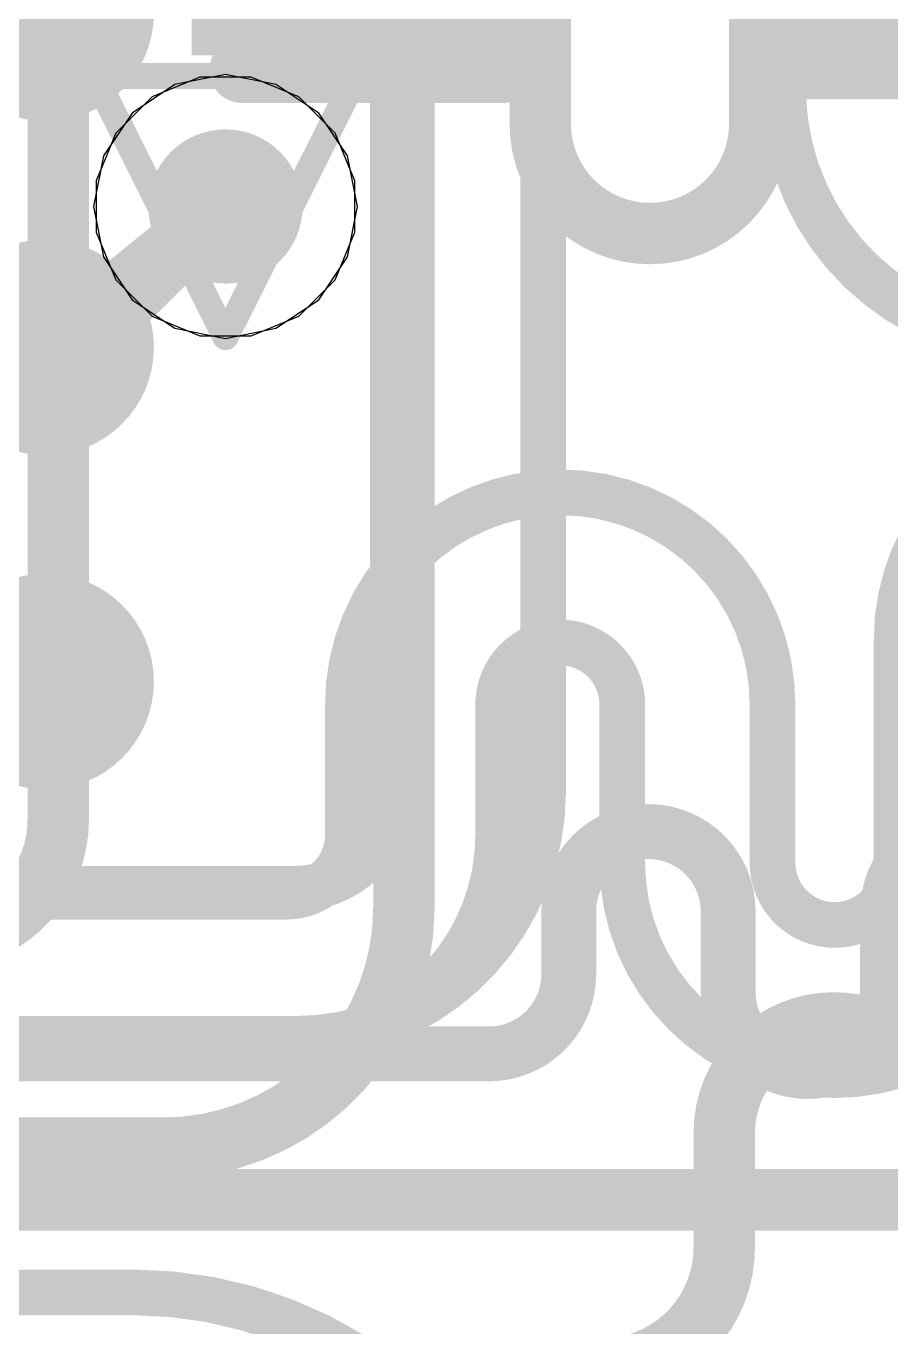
# Model space of a CAD drawing. Header units: inches. Extents: x -6 to 283, y -12 to 154.
# Drawn here: x 72.563 to 74.245, y 8.453 to 10.983 of the extents above; entities that cross this region are included whole.
import ezdxf

# ---------------------------------------------------------------- set-up
doc = ezdxf.new("R2010")
doc.units = ezdxf.units.IN
for name, color, linetype in [('Bottom Layer', 5, 'Continuous'), ('Bottom Overlay', 54, 'Continuous'), ('Bottom Paste', 16, 'Continuous'), ('Bottom Solder', 6, 'Continuous'), ('Drill Drawing', 1, 'Continuous'), ('GND-1', 16, 'Continuous'), ('GND-2', 90, 'Continuous'), ('GND-3', 216, 'Continuous'), ('GND-4', 54, 'Continuous'), ('PWR-1', 156, 'Continuous'), ('PWR-2', 130, 'Continuous'), ('Signal L1', 76, 'Continuous'), ('Signal L2', 6, 'Continuous'), ('Top Layer', 1, 'Continuous'), ('Top Paste', 8, 'Continuous'), ('Top Solder', 216, 'Continuous'), ('Via Holes', 16, 'Continuous')]:
    doc.layers.add(name, color=color, linetype=linetype)

# ---------------------------------------------------------------- blocks, each defined once
blk = doc.blocks.new('200_WFBGA__10_15__51')
at = {"layer": 'Top Layer'}
h = blk.add_hatch(color=1, dxfattribs=at)
edge = h.paths.add_edge_path()
edge.add_arc((-1.1999, 2.2751), 0.16, 0, 360)
h = blk.add_hatch(color=1, dxfattribs=at)
edge = h.paths.add_edge_path()
edge.add_arc((-1.1999, 1.6251), 0.16, 0, 360)
h = blk.add_hatch(color=1, dxfattribs=at)
edge = h.paths.add_edge_path()
edge.add_arc((-1.1999, 0.9751), 0.16, 0, 360)
at = {"layer": 'Top Paste'}
h = blk.add_hatch(color=8, dxfattribs=at)
edge = h.paths.add_edge_path()
edge.add_arc((-1.1999, 2.2751), 0.16, 0, 360)
h = blk.add_hatch(color=8, dxfattribs=at)
edge = h.paths.add_edge_path()
edge.add_arc((-1.1999, 1.6251), 0.16, 0, 360)
h = blk.add_hatch(color=8, dxfattribs=at)
edge = h.paths.add_edge_path()
edge.add_arc((-1.1999, 0.9751), 0.16, 0, 360)
at = {"layer": 'Top Solder'}
h = blk.add_hatch(color=216, dxfattribs=at)
edge = h.paths.add_edge_path()
edge.add_arc((-1.1999, 2.2751), 0.21, 0, 360)
h = blk.add_hatch(color=216, dxfattribs=at)
edge = h.paths.add_edge_path()
edge.add_arc((-1.1999, 1.6251), 0.21, 0, 360)
h = blk.add_hatch(color=216, dxfattribs=at)
edge = h.paths.add_edge_path()
edge.add_arc((-1.1999, 0.9751), 0.21, 0, 360)
blk = doc.blocks.new('C___0402_B_254')
at = {"layer": 'Bottom Layer'}
for points in [[(-0.2413, 0.3175), (-0.2413, -0.3175), (-0.6985, -0.3175), (-0.6985, 0.3175)], [(0.6985, 0.3175), (0.6985, -0.3175), (0.2413, -0.3175), (0.2413, 0.3175)]]:
    blk.add_hatch(color=5, dxfattribs=at).paths.add_polyline_path(points)
at = {"layer": 'Bottom Paste'}
for points in [[(-0.2413, 0.3175), (-0.2413, -0.3175), (-0.6985, -0.3175), (-0.6985, 0.3175)], [(0.6985, 0.3175), (0.6985, -0.3175), (0.2413, -0.3175), (0.2413, 0.3175)]]:
    blk.add_hatch(color=16, dxfattribs=at).paths.add_polyline_path(points)
at = {"layer": 'Bottom Solder'}
for points in [[(-0.1813, 0.3775), (-0.1813, -0.3775), (-0.7585, -0.3775), (-0.7585, 0.3775)], [(0.7585, 0.3775), (0.7585, -0.3775), (0.1813, -0.3775), (0.1813, 0.3775)]]:
    blk.add_hatch(color=6, dxfattribs=at).paths.add_polyline_path(points)
at = {"layer": 'Bottom Overlay'}
for points in [[(-0.7874, 0.4064, 0.127, 0.127, 0), (-0.7874, -0.4064, 0.127, 0.127, 0)], [(-0.2794, 0.4064, 0.127, 0.127, 0), (-0.7874, 0.4064, 0.127, 0.127, 0)], [(0.7874, 0.4064, 0.127, 0.127, 0), (0.2794, 0.4064, 0.127, 0.127, 0)], [(0.7874, 0.4064, 0.127, 0.127, 0), (0.7874, -0.4064, 0.127, 0.127, 0)], [(-0.2794, -0.4064, 0.127, 0.127, 0), (-0.7874, -0.4064, 0.127, 0.127, 0)], [(0.7874, -0.4064, 0.127, 0.127, 0), (0.2794, -0.4064, 0.127, 0.127, 0)]]:
    blk.add_lwpolyline(points, format="xyseb", dxfattribs=at)
for points in [[(-0.8191, 0.4064, 0.0635, 0.0635, 1), (-0.7556, 0.4064, 0.0635, 0.0635, 1)], [(-0.8191, 0.4064, 0.0635, 0.0635, 1), (-0.7556, 0.4064, 0.0635, 0.0635, 1)], [(-0.3111, 0.4064, 0.0635, 0.0635, 1), (-0.2477, 0.4064, 0.0635, 0.0635, 1)], [(0.2477, 0.4064, 0.0635, 0.0635, 1), (0.3111, 0.4064, 0.0635, 0.0635, 1)], [(0.7556, 0.4064, 0.0635, 0.0635, 1), (0.8191, 0.4064, 0.0635, 0.0635, 1)], [(0.7556, 0.4064, 0.0635, 0.0635, 1), (0.8191, 0.4064, 0.0635, 0.0635, 1)], [(-0.8191, -0.4064, 0.0635, 0.0635, 1), (-0.7556, -0.4064, 0.0635, 0.0635, 1)], [(-0.8191, -0.4064, 0.0635, 0.0635, 1), (-0.7556, -0.4064, 0.0635, 0.0635, 1)], [(-0.3111, -0.4064, 0.0635, 0.0635, 1), (-0.2477, -0.4064, 0.0635, 0.0635, 1)], [(0.2477, -0.4064, 0.0635, 0.0635, 1), (0.3111, -0.4064, 0.0635, 0.0635, 1)], [(0.7556, -0.4064, 0.0635, 0.0635, 1), (0.8191, -0.4064, 0.0635, 0.0635, 1)], [(0.7556, -0.4064, 0.0635, 0.0635, 1), (0.8191, -0.4064, 0.0635, 0.0635, 1)]]:
    blk.add_lwpolyline(points, format="xyseb", close=True, dxfattribs=at)
blk = doc.blocks.new('C___0402_B_255')
at = {"layer": 'Bottom Layer'}
for points in [[(-0.2413, 0.3175), (-0.2413, -0.3175), (-0.6985, -0.3175), (-0.6985, 0.3175)], [(0.6985, 0.3175), (0.6985, -0.3175), (0.2413, -0.3175), (0.2413, 0.3175)]]:
    blk.add_hatch(color=5, dxfattribs=at).paths.add_polyline_path(points)
at = {"layer": 'Bottom Paste'}
for points in [[(-0.2413, 0.3175), (-0.2413, -0.3175), (-0.6985, -0.3175), (-0.6985, 0.3175)], [(0.6985, 0.3175), (0.6985, -0.3175), (0.2413, -0.3175), (0.2413, 0.3175)]]:
    blk.add_hatch(color=16, dxfattribs=at).paths.add_polyline_path(points)
at = {"layer": 'Bottom Solder'}
for points in [[(-0.1813, 0.3775), (-0.1813, -0.3775), (-0.7585, -0.3775), (-0.7585, 0.3775)], [(0.7585, 0.3775), (0.7585, -0.3775), (0.1813, -0.3775), (0.1813, 0.3775)]]:
    blk.add_hatch(color=6, dxfattribs=at).paths.add_polyline_path(points)
at = {"layer": 'Bottom Overlay'}
for points in [[(-0.7874, -0.4064, 0.127, 0.127, 0), (-0.7874, 0.4064, 0.127, 0.127, 0)], [(-0.7874, 0.4064, 0.127, 0.127, 0), (-0.2794, 0.4064, 0.127, 0.127, 0)], [(0.2794, 0.4064, 0.127, 0.127, 0), (0.7874, 0.4064, 0.127, 0.127, 0)], [(0.7874, -0.4064, 0.127, 0.127, 0), (0.7874, 0.4064, 0.127, 0.127, 0)], [(-0.7874, -0.4064, 0.127, 0.127, 0), (-0.2794, -0.4064, 0.127, 0.127, 0)], [(0.2794, -0.4064, 0.127, 0.127, 0), (0.7874, -0.4064, 0.127, 0.127, 0)]]:
    blk.add_lwpolyline(points, format="xyseb", dxfattribs=at)
for points in [[(-0.8191, 0.4064, 0.0635, 0.0635, 1), (-0.7556, 0.4064, 0.0635, 0.0635, 1)], [(-0.8191, 0.4064, 0.0635, 0.0635, 1), (-0.7556, 0.4064, 0.0635, 0.0635, 1)], [(-0.3111, 0.4064, 0.0635, 0.0635, 1), (-0.2477, 0.4064, 0.0635, 0.0635, 1)], [(0.2477, 0.4064, 0.0635, 0.0635, 1), (0.3111, 0.4064, 0.0635, 0.0635, 1)], [(0.7556, 0.4064, 0.0635, 0.0635, 1), (0.8191, 0.4064, 0.0635, 0.0635, 1)], [(0.7556, 0.4064, 0.0635, 0.0635, 1), (0.8191, 0.4064, 0.0635, 0.0635, 1)], [(-0.8191, -0.4064, 0.0635, 0.0635, 1), (-0.7556, -0.4064, 0.0635, 0.0635, 1)], [(-0.8191, -0.4064, 0.0635, 0.0635, 1), (-0.7556, -0.4064, 0.0635, 0.0635, 1)], [(-0.3111, -0.4064, 0.0635, 0.0635, 1), (-0.2477, -0.4064, 0.0635, 0.0635, 1)], [(0.2477, -0.4064, 0.0635, 0.0635, 1), (0.3111, -0.4064, 0.0635, 0.0635, 1)], [(0.7556, -0.4064, 0.0635, 0.0635, 1), (0.8191, -0.4064, 0.0635, 0.0635, 1)], [(0.7556, -0.4064, 0.0635, 0.0635, 1), (0.8191, -0.4064, 0.0635, 0.0635, 1)]]:
    blk.add_lwpolyline(points, format="xyseb", close=True, dxfattribs=at)

msp = doc.modelspace()

# ---------------------------------------------------------------- hatches: boundary and pattern name
at = {"layer": 'Bottom Layer'}
h = msp.add_hatch(color=5, dxfattribs=at)
edge = h.paths.add_edge_path()
edge.add_arc((72.951, 10.6324), 0.15, 0, 360)
at = {"layer": 'GND-1'}
h = msp.add_hatch(color=16, dxfattribs=at)
edge = h.paths.add_edge_path()
edge.add_arc((72.951, 10.6324), 0.15, 0, 360)
at = {"layer": 'GND-2'}
h = msp.add_hatch(color=90, dxfattribs=at)
edge = h.paths.add_edge_path()
edge.add_arc((72.951, 10.6324), 0.15, 0, 360)
at = {"layer": 'GND-3'}
h = msp.add_hatch(color=216, dxfattribs=at)
edge = h.paths.add_edge_path()
edge.add_arc((72.951, 10.6324), 0.15, 0, 360)
at = {"layer": 'GND-4'}
h = msp.add_hatch(color=54, dxfattribs=at)
edge = h.paths.add_edge_path()
edge.add_arc((72.951, 10.6324), 0.15, 0, 360)
at = {"layer": 'PWR-1'}
h = msp.add_hatch(color=156, dxfattribs=at)
edge = h.paths.add_edge_path()
edge.add_arc((72.951, 10.6324), 0.15, 0, 360)
at = {"layer": 'PWR-2'}
h = msp.add_hatch(color=130, dxfattribs=at)
edge = h.paths.add_edge_path()
edge.add_arc((72.951, 10.6324), 0.15, 0, 360)
at = {"layer": 'Signal L1'}
h = msp.add_hatch(color=76, dxfattribs=at)
edge = h.paths.add_edge_path()
edge.add_arc((72.951, 10.6324), 0.15, 0, 360)
at = {"layer": 'Signal L2'}
h = msp.add_hatch(color=6, dxfattribs=at)
edge = h.paths.add_edge_path()
edge.add_arc((72.951, 10.6324), 0.15, 0, 360)
at = {"layer": 'Top Layer'}
h = msp.add_hatch(color=1, dxfattribs=at)
edge = h.paths.add_edge_path()
edge.add_arc((72.951, 10.6324), 0.15, 0, 360)
at = {"layer": 'Via Holes'}
h = msp.add_hatch(color=7, dxfattribs=at)
edge = h.paths.add_edge_path()
edge.add_arc((72.951, 10.6324), 0.075, 0, 360)

# ---------------------------------------------------------------- linework, layer by layer
at = {"layer": 'Bottom Layer'}
for points in [[(72.7833, 10.4646, 0.1067, 0.1067, 0), (72.951, 10.6324, 0.1067, 0.1067, 0)], [(72.7833, 10.4646, 0.1067, 0.1067, -0.199514), (72.5071, 10.3498, 0.1067, 0.1067, 0)], [(73.6184, 9.2616, 0.1067, 0.1067, -1), (73.9283, 9.2616, 0.1067, 0.1067, 0)], [(74.2382, 9.2616, 0.1067, 0.1067, -1), (74.548, 9.2616, 0.1067, 0.1067, 0)], [(73.6184, 9.1391, 0.1067, 0.1067, 0), (73.6184, 9.2616, 0.1067, 0.1067, 0)], [(73.9283, 9.1047, 0.1067, 0.1067, 0), (73.9283, 9.2616, 0.1067, 0.1067, 0)], [(74.2382, 9.1047, 0.1067, 0.1067, 0), (74.2382, 9.2616, 0.1067, 0.1067, 0)], [(73.6184, 9.1391, 0.1067, 0.1067, -0.414214), (73.4635, 8.9841, 0.1067, 0.1067, 0)], [(74.2382, 9.1047, 0.1067, 0.1067, -1), (73.9283, 9.1047, 0.1067, 0.1067, 0)], [(67.7184, 8.9841, 0.1067, 0.1067, 0), (73.4101, 8.9841, 0.1067, 0.1067, 0)], [(73.4101, 8.9841, 0.1067, 0.1067, 0), (73.4635, 8.9841, 0.1067, 0.1067, 0)], [(67.2823, 8.7002, 0.1067, 0.1067, 0), (73.1327, 8.7002, 0.1067, 0.1067, 0)], [(73.1327, 8.7002, 0.1067, 0.1067, 0), (75.3908, 8.7002, 0.1067, 0.1067, 0)]]:
    msp.add_lwpolyline(points, format="xyseb", dxfattribs=at)
for points in [[(72.9244, 10.6324, 0.0533, 0.0533, 1), (72.9777, 10.6324, 0.0533, 0.0533, 1)], [(72.7566, 10.4646, 0.0533, 0.0533, 1), (72.8099, 10.4646, 0.0533, 0.0533, 1)], [(72.7566, 10.4646, 0.0533, 0.0533, 1), (72.8099, 10.4646, 0.0533, 0.0533, 1)], [(73.5917, 9.2616, 0.0533, 0.0533, 1), (73.6451, 9.2616, 0.0533, 0.0533, 1)], [(73.5917, 9.2616, 0.0533, 0.0533, 1), (73.6451, 9.2616, 0.0533, 0.0533, 1)], [(73.9016, 9.2616, 0.0533, 0.0533, 1), (73.955, 9.2616, 0.0533, 0.0533, 1)], [(73.9016, 9.2616, 0.0533, 0.0533, 1), (73.955, 9.2616, 0.0533, 0.0533, 1)], [(74.2115, 9.2616, 0.0533, 0.0533, 1), (74.2648, 9.2616, 0.0533, 0.0533, 1)], [(74.2115, 9.2616, 0.0533, 0.0533, 1), (74.2648, 9.2616, 0.0533, 0.0533, 1)], [(73.5917, 9.1391, 0.0533, 0.0533, 1), (73.6451, 9.1391, 0.0533, 0.0533, 1)], [(73.5917, 9.1391, 0.0533, 0.0533, 1), (73.6451, 9.1391, 0.0533, 0.0533, 1)], [(73.9016, 9.1047, 0.0533, 0.0533, 1), (73.955, 9.1047, 0.0533, 0.0533, 1)], [(73.9016, 9.1047, 0.0533, 0.0533, 1), (73.955, 9.1047, 0.0533, 0.0533, 1)], [(74.2115, 9.1047, 0.0533, 0.0533, 1), (74.2648, 9.1047, 0.0533, 0.0533, 1)], [(74.2115, 9.1047, 0.0533, 0.0533, 1), (74.2648, 9.1047, 0.0533, 0.0533, 1)], [(73.3834, 8.9841, 0.0533, 0.0533, 1), (73.4368, 8.9841, 0.0533, 0.0533, 1)], [(73.3834, 8.9841, 0.0533, 0.0533, 1), (73.4368, 8.9841, 0.0533, 0.0533, 1)], [(73.4368, 8.9841, 0.0533, 0.0533, 1), (73.4901, 8.9841, 0.0533, 0.0533, 1)], [(73.4368, 8.9841, 0.0533, 0.0533, 1), (73.4901, 8.9841, 0.0533, 0.0533, 1)], [(73.106, 8.7002, 0.0533, 0.0533, 1), (73.1593, 8.7002, 0.0533, 0.0533, 1)], [(73.106, 8.7002, 0.0533, 0.0533, 1), (73.1593, 8.7002, 0.0533, 0.0533, 1)]]:
    msp.add_lwpolyline(points, format="xyseb", close=True, dxfattribs=at)
at = {"layer": 'Drill Drawing'}
for points in [[(72.697, 10.8864, 0.0508, 0.0508, 0), (73.205, 10.8864, 0.0508, 0.0508, 0)], [(72.697, 10.8864, 0.0508, 0.0508, 0), (72.951, 10.3784, 0.0508, 0.0508, 0)], [(72.951, 10.3784, 0.0508, 0.0508, 0), (73.205, 10.8864, 0.0508, 0.0508, 0)]]:
    msp.add_lwpolyline(points, format="xyseb", dxfattribs=at)
for points in [[(72.6843, 10.8864, 0.0254, 0.0254, 1), (72.7097, 10.8864, 0.0254, 0.0254, 1)], [(72.6843, 10.8864, 0.0254, 0.0254, 1), (72.7097, 10.8864, 0.0254, 0.0254, 1)], [(73.1923, 10.8864, 0.0254, 0.0254, 1), (73.2177, 10.8864, 0.0254, 0.0254, 1)], [(73.1923, 10.8864, 0.0254, 0.0254, 1), (73.2177, 10.8864, 0.0254, 0.0254, 1)], [(72.9383, 10.3784, 0.0254, 0.0254, 1), (72.9637, 10.3784, 0.0254, 0.0254, 1)], [(72.9383, 10.3784, 0.0254, 0.0254, 1), (72.9637, 10.3784, 0.0254, 0.0254, 1)]]:
    msp.add_lwpolyline(points, format="xyseb", close=True, dxfattribs=at)
at = {"layer": 'GND-1'}
for p, q in [((72.901, 10.884), (72.8085, 10.8457)), ((73.0011, 10.884), (72.901, 10.884)), ((73.0936, 10.8457), (73.0011, 10.884)), ((72.8085, 10.8457), (72.7377, 10.7749)), ((73.1643, 10.7749), (73.0936, 10.8457)), ((72.7377, 10.7749), (72.6994, 10.6824)), ((73.2026, 10.6824), (73.1643, 10.7749)), ((72.6994, 10.6824), (72.6994, 10.5823)), ((73.2026, 10.5823), (73.2026, 10.6824)), ((72.6994, 10.5823), (72.7377, 10.4899)), ((73.1643, 10.4899), (73.2026, 10.5823)), ((72.7377, 10.4899), (72.8085, 10.4191)), ((73.0936, 10.4191), (73.1643, 10.4899)), ((72.8085, 10.4191), (72.901, 10.3808)), ((73.0011, 10.3808), (73.0936, 10.4191)), ((72.901, 10.3808), (73.0011, 10.3808))]:
    msp.add_line(p, q, dxfattribs=at)
at = {"layer": 'GND-2'}
for p, q in [((72.901, 10.884), (72.8085, 10.8457)), ((73.0011, 10.884), (72.901, 10.884)), ((73.0936, 10.8457), (73.0011, 10.884)), ((72.8085, 10.8457), (72.7377, 10.7749)), ((73.1643, 10.7749), (73.0936, 10.8457)), ((72.7377, 10.7749), (72.6994, 10.6824)), ((73.2026, 10.6824), (73.1643, 10.7749)), ((72.6994, 10.6824), (72.6994, 10.5823)), ((73.2026, 10.5823), (73.2026, 10.6824)), ((72.6994, 10.5823), (72.7377, 10.4899)), ((73.1643, 10.4899), (73.2026, 10.5823)), ((72.7377, 10.4899), (72.8085, 10.4191)), ((73.0936, 10.4191), (73.1643, 10.4899)), ((72.8085, 10.4191), (72.901, 10.3808)), ((73.0011, 10.3808), (73.0936, 10.4191)), ((72.901, 10.3808), (73.0011, 10.3808))]:
    msp.add_line(p, q, dxfattribs=at)
at = {"layer": 'GND-3'}
for p, q in [((72.901, 10.884), (72.8085, 10.8457)), ((73.0011, 10.884), (72.901, 10.884)), ((73.0936, 10.8457), (73.0011, 10.884)), ((72.8085, 10.8457), (72.7377, 10.7749)), ((73.1643, 10.7749), (73.0936, 10.8457)), ((72.7377, 10.7749), (72.6994, 10.6824)), ((73.2026, 10.6824), (73.1643, 10.7749)), ((72.6994, 10.6824), (72.6994, 10.5823)), ((73.2026, 10.5823), (73.2026, 10.6824)), ((72.6994, 10.5823), (72.7377, 10.4899)), ((73.1643, 10.4899), (73.2026, 10.5823)), ((72.7377, 10.4899), (72.8085, 10.4191)), ((73.0936, 10.4191), (73.1643, 10.4899)), ((72.8085, 10.4191), (72.901, 10.3808)), ((73.0011, 10.3808), (73.0936, 10.4191)), ((72.901, 10.3808), (73.0011, 10.3808))]:
    msp.add_line(p, q, dxfattribs=at)
at = {"layer": 'GND-4'}
for p, q in [((72.901, 10.884), (72.8085, 10.8457)), ((73.0011, 10.884), (72.901, 10.884)), ((73.0936, 10.8457), (73.0011, 10.884)), ((72.8085, 10.8457), (72.7377, 10.7749)), ((73.1643, 10.7749), (73.0936, 10.8457)), ((72.7377, 10.7749), (72.6994, 10.6824)), ((73.2026, 10.6824), (73.1643, 10.7749)), ((72.6994, 10.6824), (72.6994, 10.5823)), ((73.2026, 10.5823), (73.2026, 10.6824)), ((72.6994, 10.5823), (72.7377, 10.4899)), ((73.1643, 10.4899), (73.2026, 10.5823)), ((72.7377, 10.4899), (72.8085, 10.4191)), ((73.0936, 10.4191), (73.1643, 10.4899)), ((72.8085, 10.4191), (72.901, 10.3808)), ((73.0011, 10.3808), (73.0936, 10.4191)), ((72.901, 10.3808), (73.0011, 10.3808))]:
    msp.add_line(p, q, dxfattribs=at)
at = {"layer": 'PWR-1'}
for p, q in [((72.951, 10.8889), (72.8529, 10.8694)), ((73.0492, 10.8694), (72.951, 10.8889)), ((72.8529, 10.8694), (72.7696, 10.8138)), ((73.1324, 10.8138), (73.0492, 10.8694)), ((72.7696, 10.8138), (72.714, 10.7306)), ((73.188, 10.7306), (73.1324, 10.8138)), ((72.714, 10.7306), (72.6945, 10.6324)), ((73.2076, 10.6324), (73.188, 10.7306)), ((72.6945, 10.6324), (72.714, 10.5342)), ((73.188, 10.5342), (73.2076, 10.6324)), ((72.714, 10.5342), (72.7696, 10.451)), ((73.1324, 10.451), (73.188, 10.5342)), ((72.7696, 10.451), (72.8529, 10.3954)), ((73.0492, 10.3954), (73.1324, 10.451)), ((72.8529, 10.3954), (72.951, 10.3759)), ((72.951, 10.3759), (73.0492, 10.3954))]:
    msp.add_line(p, q, dxfattribs=at)
at = {"layer": 'PWR-2'}
for p, q in [((72.951, 10.8889), (72.8529, 10.8694)), ((73.0492, 10.8694), (72.951, 10.8889)), ((72.8529, 10.8694), (72.7696, 10.8138)), ((73.1324, 10.8138), (73.0492, 10.8694)), ((72.7696, 10.8138), (72.714, 10.7306)), ((73.188, 10.7306), (73.1324, 10.8138)), ((72.714, 10.7306), (72.6945, 10.6324)), ((73.2076, 10.6324), (73.188, 10.7306)), ((72.6945, 10.6324), (72.714, 10.5342)), ((73.188, 10.5342), (73.2076, 10.6324)), ((72.714, 10.5342), (72.7696, 10.451)), ((73.1324, 10.451), (73.188, 10.5342)), ((72.7696, 10.451), (72.8529, 10.3954)), ((73.0492, 10.3954), (73.1324, 10.451)), ((72.8529, 10.3954), (72.951, 10.3759)), ((72.951, 10.3759), (73.0492, 10.3954))]:
    msp.add_line(p, q, dxfattribs=at)
at = {"layer": 'Signal L1'}
for points in [[(73.2979, 9.2679, 0.1194, 0.1194, 0), (73.2979, 11.5074, 0.1194, 0.1194, 0)], [(72.6259, 9.439, 0.1194, 0.1194, 0), (72.6259, 11.4387, 0.1194, 0.1194, 0)], [(72.6259, 9.439, 0.1194, 0.1194, -0.414214), (72.3934, 9.2065, 0.1194, 0.1194, 0)], [(73.2979, 9.2679, 0.1194, 0.1194, -0.414214), (72.8307, 8.8007, 0.1194, 0.1194, 0)], [(73.9208, 8.8311, 0.1194, 0.1194, -1), (74.3475, 8.8311, 0.1194, 0.1194, 0)], [(73.9208, 8.6076, 0.1194, 0.1194, 0), (73.9208, 8.8311, 0.1194, 0.1194, 0)], [(65.869, 8.8007, 0.1194, 0.1194, 0), (72.8307, 8.8007, 0.1194, 0.1194, 0)], [(73.9208, 8.6076, 0.1194, 0.1194, -0.414214), (73.6846, 8.3714, 0.1194, 0.1194, 0)]]:
    msp.add_lwpolyline(points, format="xyseb", dxfattribs=at)
for points in [[(72.5961, 9.439, 0.0597, 0.0597, 1), (72.6558, 9.439, 0.0597, 0.0597, 1)], [(72.5961, 9.439, 0.0597, 0.0597, 1), (72.6558, 9.439, 0.0597, 0.0597, 1)], [(73.268, 9.2679, 0.0597, 0.0597, 1), (73.3277, 9.2679, 0.0597, 0.0597, 1)], [(73.268, 9.2679, 0.0597, 0.0597, 1), (73.3277, 9.2679, 0.0597, 0.0597, 1)], [(73.891, 8.8311, 0.0597, 0.0597, 1), (73.9506, 8.8311, 0.0597, 0.0597, 1)], [(73.891, 8.8311, 0.0597, 0.0597, 1), (73.9506, 8.8311, 0.0597, 0.0597, 1)], [(72.8009, 8.8007, 0.0597, 0.0597, 1), (72.8605, 8.8007, 0.0597, 0.0597, 1)], [(72.8009, 8.8007, 0.0597, 0.0597, 1), (72.8605, 8.8007, 0.0597, 0.0597, 1)], [(73.891, 8.6076, 0.0597, 0.0597, 1), (73.9506, 8.6076, 0.0597, 0.0597, 1)], [(73.891, 8.6076, 0.0597, 0.0597, 1), (73.9506, 8.6076, 0.0597, 0.0597, 1)]]:
    msp.add_lwpolyline(points, format="xyseb", close=True, dxfattribs=at)
at = {"layer": 'Signal L2'}
for points in [[(73.9897, 10.7931, 0.1194, 0.1194, 0), (73.9897, 12.1669, 0.1194, 0.1194, 0)], [(73.563, 10.7931, 0.1194, 0.1194, 0), (73.563, 12.1063, 0.1194, 0.1194, 0)], [(73.9897, 10.7931, 0.1194, 0.1194, -1), (73.563, 10.7931, 0.1194, 0.1194, 0)], [(74.2559, 9.7906, 0.0889, 0.0889, -1), (75.0814, 9.7906, 0.0889, 0.0889, 0)], [(73.1891, 9.6636, 0.0889, 0.0889, -1), (74.0146, 9.6636, 0.0889, 0.0889, 0)], [(73.4812, 9.6636, 0.0889, 0.0889, -1), (73.7225, 9.6636, 0.0889, 0.0889, 0)], [(74.2559, 9.3555, 0.0889, 0.0889, 0), (74.2559, 9.7906, 0.0889, 0.0889, 0)], [(73.1891, 9.4104, 0.0889, 0.0889, 0), (73.1891, 9.6636, 0.0889, 0.0889, 0)], [(73.4812, 9.4104, 0.0889, 0.0889, 0), (73.4812, 9.6636, 0.0889, 0.0889, 0)], [(73.7225, 9.3555, 0.0889, 0.0889, 0), (73.7225, 9.6636, 0.0889, 0.0889, 0)], [(74.0146, 9.3555, 0.0889, 0.0889, 0), (74.0146, 9.6636, 0.0889, 0.0889, 0)], [(73.1891, 9.4104, 0.0889, 0.0889, -0.414214), (73.0685, 9.2897, 0.0889, 0.0889, 0)], [(73.4812, 9.4104, 0.0889, 0.0889, -0.414214), (73.0685, 8.9976, 0.0889, 0.0889, 0)], [(74.548, 9.3555, 0.0889, 0.0889, -1), (73.7225, 9.3555, 0.0889, 0.0889, 0)], [(74.2559, 9.3555, 0.0889, 0.0889, -1), (74.0146, 9.3555, 0.0889, 0.0889, 0)], [(70.7091, 9.2897, 0.0889, 0.0889, 0), (73.0685, 9.2897, 0.0889, 0.0889, 0)], [(68.0694, 8.9976, 0.0889, 0.0889, 0), (73.0685, 8.9976, 0.0889, 0.0889, 0)], [(66.3847, 8.7002, 0.1194, 0.1194, 0), (76.2672, 8.7002, 0.1194, 0.1194, 0)]]:
    msp.add_lwpolyline(points, format="xyseb", dxfattribs=at)
for points in [[(73.5331, 10.7931, 0.0597, 0.0597, 1), (73.5928, 10.7931, 0.0597, 0.0597, 1)], [(73.5331, 10.7931, 0.0597, 0.0597, 1), (73.5928, 10.7931, 0.0597, 0.0597, 1)], [(73.9598, 10.7931, 0.0597, 0.0597, 1), (74.0195, 10.7931, 0.0597, 0.0597, 1)], [(73.9598, 10.7931, 0.0597, 0.0597, 1), (74.0195, 10.7931, 0.0597, 0.0597, 1)], [(74.2337, 9.7906, 0.0445, 0.0445, 1), (74.2782, 9.7906, 0.0445, 0.0445, 1)], [(74.2337, 9.7906, 0.0445, 0.0445, 1), (74.2782, 9.7906, 0.0445, 0.0445, 1)], [(73.1669, 9.6636, 0.0445, 0.0445, 1), (73.2114, 9.6636, 0.0445, 0.0445, 1)], [(73.1669, 9.6636, 0.0445, 0.0445, 1), (73.2114, 9.6636, 0.0445, 0.0445, 1)], [(73.459, 9.6636, 0.0445, 0.0445, 1), (73.5035, 9.6636, 0.0445, 0.0445, 1)], [(73.459, 9.6636, 0.0445, 0.0445, 1), (73.5035, 9.6636, 0.0445, 0.0445, 1)], [(73.7003, 9.6636, 0.0445, 0.0445, 1), (73.7448, 9.6636, 0.0445, 0.0445, 1)], [(73.7003, 9.6636, 0.0445, 0.0445, 1), (73.7448, 9.6636, 0.0445, 0.0445, 1)], [(73.9924, 9.6636, 0.0445, 0.0445, 1), (74.0369, 9.6636, 0.0445, 0.0445, 1)], [(73.9924, 9.6636, 0.0445, 0.0445, 1), (74.0369, 9.6636, 0.0445, 0.0445, 1)], [(73.1669, 9.4104, 0.0445, 0.0445, 1), (73.2114, 9.4104, 0.0445, 0.0445, 1)], [(73.1669, 9.4104, 0.0445, 0.0445, 1), (73.2114, 9.4104, 0.0445, 0.0445, 1)], [(73.459, 9.4104, 0.0445, 0.0445, 1), (73.5035, 9.4104, 0.0445, 0.0445, 1)], [(73.459, 9.4104, 0.0445, 0.0445, 1), (73.5035, 9.4104, 0.0445, 0.0445, 1)], [(73.7003, 9.3555, 0.0445, 0.0445, 1), (73.7448, 9.3555, 0.0445, 0.0445, 1)], [(73.7003, 9.3555, 0.0445, 0.0445, 1), (73.7448, 9.3555, 0.0445, 0.0445, 1)], [(73.9924, 9.3555, 0.0445, 0.0445, 1), (74.0369, 9.3555, 0.0445, 0.0445, 1)], [(73.9924, 9.3555, 0.0445, 0.0445, 1), (74.0369, 9.3555, 0.0445, 0.0445, 1)], [(74.2337, 9.3555, 0.0445, 0.0445, 1), (74.2782, 9.3555, 0.0445, 0.0445, 1)], [(74.2337, 9.3555, 0.0445, 0.0445, 1), (74.2782, 9.3555, 0.0445, 0.0445, 1)], [(73.0463, 9.2897, 0.0445, 0.0445, 1), (73.0907, 9.2897, 0.0445, 0.0445, 1)], [(73.0463, 9.2897, 0.0445, 0.0445, 1), (73.0907, 9.2897, 0.0445, 0.0445, 1)], [(73.0463, 8.9976, 0.0445, 0.0445, 1), (73.0907, 8.9976, 0.0445, 0.0445, 1)], [(73.0463, 8.9976, 0.0445, 0.0445, 1), (73.0907, 8.9976, 0.0445, 0.0445, 1)]]:
    msp.add_lwpolyline(points, format="xyseb", close=True, dxfattribs=at)
at = {"layer": 'Top Layer'}
for points in [[(72.6018, 11.0082, 0.2032, 0.2032, 0), (72.9464, 11.2881, 0.2032, 0.2032, 0)], [(74.0355, 10.8606, 0.0889, 0.0889, 0), (74.0355, 11.1369, 0.0889, 0.0889, 0)], [(73.2766, 9.4954, 0.0889, 0.0889, 0), (73.2766, 11.1116, 0.0889, 0.0889, 0)], [(73.5687, 9.4954, 0.0889, 0.0889, 0), (73.5687, 11.1116, 0.0889, 0.0889, 0)], [(74.04, 10.794, 0.0889, 0.0889, -0.034045), (74.0355, 10.8606, 0.0889, 0.0889, 0)], [(74.526, 10.3701, 0.0889, 0.0889, -0.374882), (74.04, 10.794, 0.0889, 0.0889, 0)], [(72.6018, 10.3582, 0.1067, 0.1067, 0), (72.9464, 10.6381, 0.1067, 0.1067, 0)], [(73.5687, 9.4954, 0.0889, 0.0889, -0.414214), (73.0865, 9.0132, 0.0889, 0.0889, 0)], [(73.2766, 9.4954, 0.0889, 0.0889, -0.414214), (73.0865, 9.3053, 0.0889, 0.0889, 0)], [(67.9081, 9.3053, 0.0889, 0.0889, 0), (73.0865, 9.3053, 0.0889, 0.0889, 0)], [(71.6507, 9.0132, 0.0889, 0.0889, 0), (73.0865, 9.0132, 0.0889, 0.0889, 0)], [(68.4193, 8.5202, 0.0889, 0.0889, 0), (72.7709, 8.5202, 0.0889, 0.0889, 0)], [(72.7709, 8.5202, 0.0889, 0.0889, -0.414214), (73.5839, 7.7072, 0.0889, 0.0889, 0)]]:
    msp.add_lwpolyline(points, format="xyseb", dxfattribs=at)
for points in [[(72.551, 11.0082, 0.1016, 0.1016, 1), (72.6526, 11.0082, 0.1016, 0.1016, 1)], [(74.0133, 10.8606, 0.0445, 0.0445, 1), (74.0577, 10.8606, 0.0445, 0.0445, 1)], [(74.0133, 10.8606, 0.0445, 0.0445, 1), (74.0577, 10.8606, 0.0445, 0.0445, 1)], [(74.0178, 10.794, 0.0445, 0.0445, 1), (74.0623, 10.794, 0.0445, 0.0445, 1)], [(74.0178, 10.794, 0.0445, 0.0445, 1), (74.0623, 10.794, 0.0445, 0.0445, 1)], [(72.9197, 10.6381, 0.0533, 0.0533, 1), (72.9731, 10.6381, 0.0533, 0.0533, 1)], [(72.5752, 10.3582, 0.0533, 0.0533, 1), (72.6285, 10.3582, 0.0533, 0.0533, 1)], [(73.2543, 9.4954, 0.0445, 0.0445, 1), (73.2988, 9.4954, 0.0445, 0.0445, 1)], [(73.2543, 9.4954, 0.0445, 0.0445, 1), (73.2988, 9.4954, 0.0445, 0.0445, 1)], [(73.5464, 9.4954, 0.0445, 0.0445, 1), (73.5909, 9.4954, 0.0445, 0.0445, 1)], [(73.5464, 9.4954, 0.0445, 0.0445, 1), (73.5909, 9.4954, 0.0445, 0.0445, 1)], [(73.0643, 9.3053, 0.0445, 0.0445, 1), (73.1087, 9.3053, 0.0445, 0.0445, 1)], [(73.0643, 9.3053, 0.0445, 0.0445, 1), (73.1087, 9.3053, 0.0445, 0.0445, 1)], [(73.0643, 9.0132, 0.0445, 0.0445, 1), (73.1087, 9.0132, 0.0445, 0.0445, 1)], [(73.0643, 9.0132, 0.0445, 0.0445, 1), (73.1087, 9.0132, 0.0445, 0.0445, 1)], [(72.7487, 8.5202, 0.0445, 0.0445, 1), (72.7931, 8.5202, 0.0445, 0.0445, 1)], [(72.7487, 8.5202, 0.0445, 0.0445, 1), (72.7931, 8.5202, 0.0445, 0.0445, 1)]]:
    msp.add_lwpolyline(points, format="xyseb", close=True, dxfattribs=at)

# ---------------------------------------------------------------- block references
for name, p in [('200_WFBGA__10_15__51', (73.8018, 8.7332)), ('C___0402_B_255', (72.7038, 11.3037))]:
    msp.add_blockref(name, p)
at = {"rotation": 180}
msp.add_blockref('C___0402_B_254', (74.8628, 11.3104), dxfattribs=at)

doc.saveas('drawing.dxf')
